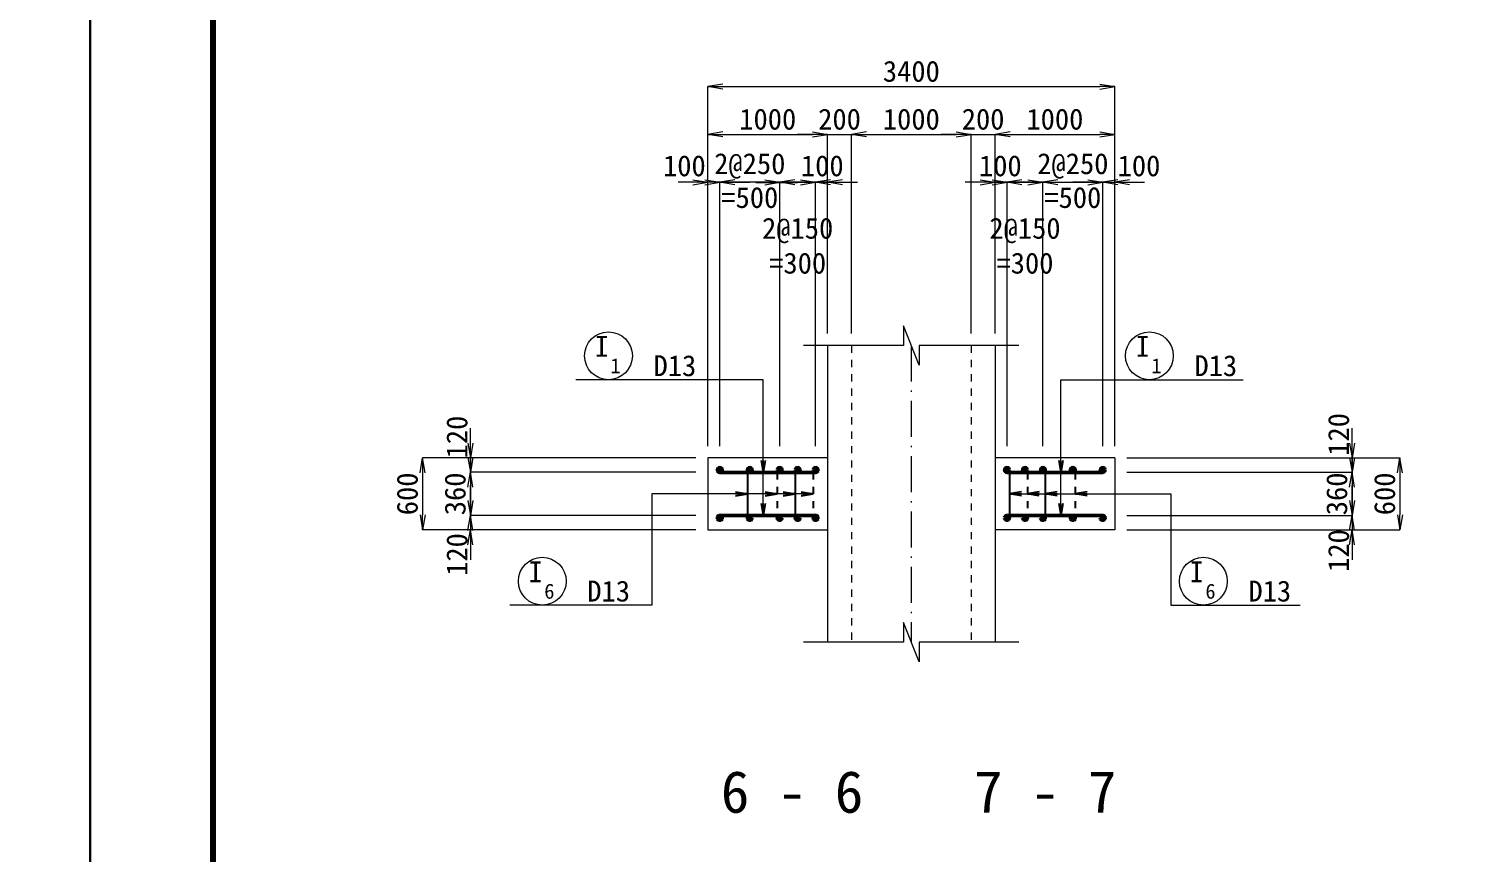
# Model space of a CAD drawing. Header units: millimetres. Extents: x 169470 to 758170, y -17820 to 11880.
# Drawn here: x 631507 to 643514, y -9702 to -2810 of the extents above; entities that cross this region are included whole.
import ezdxf
from ezdxf.enums import TextEntityAlignment as Align

# ---------------------------------------------------------------- set-up
doc = ezdxf.new("R2010")
doc.units = ezdxf.units.MM
doc.header["$LTSCALE"] = 50
doc.header["$PDSIZE"] = 300
doc.linetypes.add('SXF_一点短鎖線', pattern=[9.25, 6, -1.5, 0.25, -1.5])
doc.linetypes.add('SXF_跳び破線', pattern=[12, 6, -6])
doc.layers.get('Defpoints').update_dxf_attribs({"color": 151})
for name, color, linetype, lineweight in [('D-BGD', 7, 'Continuous', 13), ('D-BMK', 2, 'SXF_一点短鎖線', 13), ('D-STR', 1, 'Continuous', 50), ('D-STR-DIM', 7, 'Continuous', 13), ('D-STR-HTXT', 7, 'Continuous', 13), ('D-STR-STR2', 6, 'Continuous', 25), ('D-STR-STR2 @ 1', 6, 'Continuous', 25), ('D-STR-STR3', 4, 'Continuous', 25), ('D-STR-TXT', 7, 'Continuous', 13), ('D-TTL', 2, 'Continuous', 140)]:
    doc.layers.add(name, color=color, linetype=linetype, lineweight=lineweight)
doc.styles.add('MS ゴシック', font='MS Gothic.ttf')
doc.styles.add('YOKO_GOTHIC', font='MS Gothic.ttf')
doc.dimstyles.new('DIM-50', dxfattribs={"dimscale": 50, "dimtxt": 3.5, "dimasz": 2.5, "dimexe": 0, "dimexo": 2, "dimgap": 0.8, "dimtad": 1, "dimdec": 0, "dimzin": 1, "dimdsep": 46, "dimtxsty": 'MS ゴシック', "dimblk": 'OPEN', "dimcen": 0.1, "dimclrd": 256, "dimclre": 256, "dimclrt": 256, "dimaunit": 1, "dimadec": 3, "dimazin": 0, "dimtfac": 1, "dimtdec": 0, "dimtix": 1, "dimtmove": 2, "dimatfit": 3, "dimldrblk": 'OPEN', "dimfxl": 1, "dimlwd": -1, "dimlwe": -1, "dimarcsym": 2})
doc.dimstyles.new('S50', dxfattribs={"dimscale": 50, "dimtxt": 3.5, "dimasz": 2, "dimexe": 1, "dimexo": 1, "dimgap": 1, "dimtad": 1, "dimdec": 0, "dimzin": 1, "dimdsep": 46, "dimtxsty": 'YOKO_GOTHIC', "dimblk": 'OPEN', "dimcen": 0, "dimclrd": 256, "dimclre": 256, "dimclrt": 256, "dimaunit": 1, "dimadec": 3, "dimazin": 0, "dimtfac": 1, "dimtdec": 0, "dimtix": 1, "dimtmove": 2, "dimatfit": 3, "dimldrblk": 'OPEN', "dimfxl": 1, "dimlwd": -1, "dimlwe": -1, "dimarcsym": 0})

# ---------------------------------------------------------------- blocks, each defined once
blk = doc.blocks.new('a')
at = {"layer": 'D-STR-STR2', "lineweight": 50}
for radius in [20, 10]:
    blk.add_circle((0, 0), radius, dxfattribs=at)
blk = doc.blocks.new('_Open')
at = {"color": 0, "linetype": 'ByBlock', "lineweight": -2}
for p, q in [((-1, 0.167), (0, 0)), ((-1, -0.167), (0, 0)), ((0, 0), (-1, 0))]:
    blk.add_line(p, q, dxfattribs=at)
blk = doc.blocks.new('*D55')
at = {"layer": 'D-STR-DIM', "transparency": 16777216}
for p, q in [((635199, -6273), (635199, -6148)), ((637084, -6398), (635199, -6398)), ((635199, -6398), (635199, -6518)), ((637084, -6518), (635199, -6518)), ((635199, -6643), (635199, -6768))]:
    blk.add_line(p, q, dxfattribs=at)
at = {"layer": 'Defpoints', "color": 0, "transparency": 16777216}
for p in [(637184, -6398), (635199, -6518), (637184, -6518)]:
    blk.add_point(p, dxfattribs=at)
at = {"layer": 'D-STR-DIM', "transparency": 16777216, "xscale": 125, "yscale": 125, "zscale": 125}
for p, rotation in [((635199, -6398), 270), ((635199, -6518), 90)]:
    blk.add_blockref('_Open', p, dxfattribs=dict(at, rotation=rotation))
at = {"layer": 'D-STR-DIM', "transparency": 16777216, "insert": (635087, -6223), "char_height": 175, "attachment_point": 5, "rotation": 90, "style": 'MS ゴシック'}
blk.add_mtext('120', dxfattribs=at)
blk = doc.blocks.new('*D56')
at = {"layer": 'D-STR-DIM', "transparency": 16777216}
for p, q in [((635199, -6393), (635199, -6268)), ((637084, -6518), (635199, -6518)), ((635199, -6518), (635199, -6878)), ((637084, -6878), (635199, -6878)), ((635199, -7003), (635199, -7128))]:
    blk.add_line(p, q, dxfattribs=at)
at = {"layer": 'Defpoints', "color": 0, "transparency": 16777216}
for p in [(637184, -6518), (635199, -6878), (637184, -6878)]:
    blk.add_point(p, dxfattribs=at)
at = {"layer": 'D-STR-DIM', "transparency": 16777216, "xscale": 125, "yscale": 125, "zscale": 125}
for p, rotation in [((635199, -6518), 270), ((635199, -6878), 90)]:
    blk.add_blockref('_Open', p, dxfattribs=dict(at, rotation=rotation))
at = {"layer": 'D-STR-DIM', "transparency": 16777216, "insert": (635072, -6698), "char_height": 175, "attachment_point": 5, "rotation": 90, "style": 'MS ゴシック'}
blk.add_mtext('360', dxfattribs=at)
blk = doc.blocks.new('*D57')
at = {"layer": 'D-STR-DIM', "transparency": 16777216}
for p, q in [((635199, -6753), (635199, -6628)), ((637084, -6878), (635199, -6878)), ((635199, -6878), (635199, -6998)), ((637084, -6998), (635199, -6998)), ((635199, -7123), (635199, -7248))]:
    blk.add_line(p, q, dxfattribs=at)
at = {"layer": 'Defpoints', "color": 0, "transparency": 16777216}
for p in [(637184, -6878), (635199, -6998), (637184, -6998)]:
    blk.add_point(p, dxfattribs=at)
at = {"layer": 'D-STR-DIM', "transparency": 16777216, "xscale": 125, "yscale": 125, "zscale": 125}
for p, rotation in [((635199, -6878), 270), ((635199, -6998), 90)]:
    blk.add_blockref('_Open', p, dxfattribs=dict(at, rotation=rotation))
at = {"layer": 'D-STR-DIM', "transparency": 16777216, "insert": (635087, -7205), "char_height": 175, "attachment_point": 5, "rotation": 90, "style": 'MS ゴシック'}
blk.add_mtext('120', dxfattribs=at)
blk = doc.blocks.new('*D58')
at = {"layer": 'D-STR-DIM', "transparency": 16777216}
for p, q in [((637084, -6398), (634799, -6398)), ((634799, -6523), (634799, -6873)), ((637084, -6998), (634799, -6998))]:
    blk.add_line(p, q, dxfattribs=at)
at = {"layer": 'Defpoints', "color": 0, "transparency": 16777216}
for p in [(637184, -6398), (634799, -6998), (637184, -6998)]:
    blk.add_point(p, dxfattribs=at)
at = {"layer": 'D-STR-DIM', "transparency": 16777216, "xscale": 125, "yscale": 125, "zscale": 125}
for p, rotation in [((634799, -6398), 90), ((634799, -6998), 270)]:
    blk.add_blockref('_Open', p, dxfattribs=dict(at, rotation=rotation))
at = {"layer": 'D-STR-DIM', "transparency": 16777216, "insert": (634672, -6698), "char_height": 175, "attachment_point": 5, "rotation": 90, "style": 'MS ゴシック'}
blk.add_mtext('600', dxfattribs=at)
blk = doc.blocks.new('*D59')
at = {"layer": 'D-STR-DIM', "transparency": 16777216}
for p, q in [((642568, -6273), (642568, -6148)), ((640684, -6398), (642568, -6398)), ((642568, -6398), (642568, -6518)), ((640684, -6518), (642568, -6518)), ((642568, -6643), (642568, -6768))]:
    blk.add_line(p, q, dxfattribs=at)
at = {"layer": 'Defpoints', "color": 0, "transparency": 16777216}
for p in [(640584, -6398), (640584, -6518), (642568, -6518)]:
    blk.add_point(p, dxfattribs=at)
at = {"layer": 'D-STR-DIM', "transparency": 16777216, "xscale": 125, "yscale": 125, "zscale": 125}
for p, rotation in [((642568, -6398), 270), ((642568, -6518), 90)]:
    blk.add_blockref('_Open', p, dxfattribs=dict(at, rotation=rotation))
at = {"layer": 'D-STR-DIM', "transparency": 16777216, "insert": (642456, -6201), "char_height": 175, "attachment_point": 5, "rotation": 90, "style": 'MS ゴシック'}
blk.add_mtext('120', dxfattribs=at)
blk = doc.blocks.new('*D60')
at = {"layer": 'D-STR-DIM', "transparency": 16777216}
for p, q in [((642568, -6393), (642568, -6268)), ((640684, -6518), (642568, -6518)), ((642568, -6518), (642568, -6878)), ((640684, -6878), (642568, -6878)), ((642568, -7003), (642568, -7128))]:
    blk.add_line(p, q, dxfattribs=at)
at = {"layer": 'Defpoints', "color": 0, "transparency": 16777216}
for p in [(640584, -6518), (640584, -6878), (642568, -6878)]:
    blk.add_point(p, dxfattribs=at)
at = {"layer": 'D-STR-DIM', "transparency": 16777216, "xscale": 125, "yscale": 125, "zscale": 125}
for p, rotation in [((642568, -6518), 270), ((642568, -6878), 90)]:
    blk.add_blockref('_Open', p, dxfattribs=dict(at, rotation=rotation))
at = {"layer": 'D-STR-DIM', "transparency": 16777216, "insert": (642441, -6698), "char_height": 175, "attachment_point": 5, "rotation": 90, "style": 'MS ゴシック'}
blk.add_mtext('360', dxfattribs=at)
blk = doc.blocks.new('*D61')
at = {"layer": 'D-STR-DIM', "transparency": 16777216}
for p, q in [((642568, -6753), (642568, -6628)), ((640684, -6878), (642568, -6878)), ((642568, -6878), (642568, -6998)), ((640684, -6998), (642568, -6998)), ((642568, -7123), (642568, -7248))]:
    blk.add_line(p, q, dxfattribs=at)
at = {"layer": 'Defpoints', "color": 0, "transparency": 16777216}
for p in [(640584, -6878), (640584, -6998), (642568, -6998)]:
    blk.add_point(p, dxfattribs=at)
at = {"layer": 'D-STR-DIM', "transparency": 16777216, "xscale": 125, "yscale": 125, "zscale": 125}
for p, rotation in [((642568, -6878), 270), ((642568, -6998), 90)]:
    blk.add_blockref('_Open', p, dxfattribs=dict(at, rotation=rotation))
at = {"layer": 'D-STR-DIM', "transparency": 16777216, "insert": (642456, -7172), "char_height": 175, "attachment_point": 5, "rotation": 90, "style": 'MS ゴシック'}
blk.add_mtext('120', dxfattribs=at)
blk = doc.blocks.new('*D62')
at = {"layer": 'D-STR-DIM', "transparency": 16777216}
for p, q in [((640684, -6398), (642968, -6398)), ((642968, -6523), (642968, -6873)), ((640684, -6998), (642968, -6998))]:
    blk.add_line(p, q, dxfattribs=at)
at = {"layer": 'Defpoints', "color": 0, "transparency": 16777216}
for p in [(640584, -6398), (640584, -6998), (642968, -6998)]:
    blk.add_point(p, dxfattribs=at)
at = {"layer": 'D-STR-DIM', "transparency": 16777216, "xscale": 125, "yscale": 125, "zscale": 125}
for p, rotation in [((642968, -6398), 90), ((642968, -6998), 270)]:
    blk.add_blockref('_Open', p, dxfattribs=dict(at, rotation=rotation))
at = {"layer": 'D-STR-DIM', "transparency": 16777216, "insert": (642841, -6698), "char_height": 175, "attachment_point": 5, "rotation": 90, "style": 'MS ゴシック'}
blk.add_mtext('600', dxfattribs=at)
blk = doc.blocks.new('*D63')
at = {"layer": 'D-STR-DIM', "transparency": 16777216}
for p, q in [((637184, -6298), (637184, -3294)), ((637309, -3294), (640459, -3294)), ((640584, -6298), (640584, -3294))]:
    blk.add_line(p, q, dxfattribs=at)
at = {"layer": 'Defpoints', "color": 0, "transparency": 16777216}
for p in [(640584, -3294), (637184, -6398), (640584, -6398)]:
    blk.add_point(p, dxfattribs=at)
at = {"layer": 'D-STR-DIM', "transparency": 16777216, "xscale": 125, "yscale": 125, "zscale": 125, "rotation": 180}
blk.add_blockref('_Open', (637184, -3294), dxfattribs=at)
at = {"layer": 'D-STR-DIM', "transparency": 16777216, "xscale": 125, "yscale": 125, "zscale": 125}
blk.add_blockref('_Open', (640584, -3294), dxfattribs=at)
at = {"layer": 'D-STR-DIM', "transparency": 16777216, "insert": (638884, -3167), "char_height": 175, "attachment_point": 5, "style": 'MS ゴシック'}
blk.add_mtext('3400', dxfattribs=at)
blk = doc.blocks.new('*D64')
at = {"layer": 'D-STR-DIM', "transparency": 16777216}
for p, q in [((637184, -6298), (637184, -3694)), ((637309, -3694), (638059, -3694)), ((638184, -5358), (638184, -3694))]:
    blk.add_line(p, q, dxfattribs=at)
at = {"layer": 'Defpoints', "color": 0, "transparency": 16777216}
for p in [(638184, -3694), (638184, -5458), (637184, -6398)]:
    blk.add_point(p, dxfattribs=at)
at = {"layer": 'D-STR-DIM', "transparency": 16777216, "xscale": 125, "yscale": 125, "zscale": 125, "rotation": 180}
blk.add_blockref('_Open', (637184, -3694), dxfattribs=at)
at = {"layer": 'D-STR-DIM', "transparency": 16777216, "xscale": 125, "yscale": 125, "zscale": 125}
blk.add_blockref('_Open', (638184, -3694), dxfattribs=at)
at = {"layer": 'D-STR-DIM', "transparency": 16777216, "insert": (637684, -3567), "char_height": 175, "attachment_point": 5, "style": 'MS ゴシック'}
blk.add_mtext('1000', dxfattribs=at)
blk = doc.blocks.new('*D65')
at = {"layer": 'D-STR-DIM', "transparency": 16777216}
for p, q in [((638059, -3694), (637934, -3694)), ((638184, -5358), (638184, -3694)), ((638184, -3694), (638384, -3694)), ((638384, -5358), (638384, -3694)), ((638509, -3694), (638634, -3694))]:
    blk.add_line(p, q, dxfattribs=at)
at = {"layer": 'Defpoints', "color": 0, "transparency": 16777216}
for p in [(638384, -3694), (638184, -5458), (638384, -5458)]:
    blk.add_point(p, dxfattribs=at)
at = {"layer": 'D-STR-DIM', "transparency": 16777216, "xscale": 125, "yscale": 125, "zscale": 125}
blk.add_blockref('_Open', (638184, -3694), dxfattribs=at)
at = {"layer": 'D-STR-DIM', "transparency": 16777216, "xscale": 125, "yscale": 125, "zscale": 125, "rotation": 180}
blk.add_blockref('_Open', (638384, -3694), dxfattribs=at)
at = {"layer": 'D-STR-DIM', "transparency": 16777216, "insert": (638284, -3567), "char_height": 175, "attachment_point": 5, "style": 'MS ゴシック'}
blk.add_mtext('200', dxfattribs=at)
blk = doc.blocks.new('*D66')
at = {"layer": 'D-STR-DIM', "transparency": 16777216}
for p, q in [((638384, -5358), (638384, -3694)), ((638509, -3694), (639259, -3694)), ((639384, -5358), (639384, -3694))]:
    blk.add_line(p, q, dxfattribs=at)
at = {"layer": 'Defpoints', "color": 0, "transparency": 16777216}
for p in [(639384, -3694), (638384, -5458), (639384, -5458)]:
    blk.add_point(p, dxfattribs=at)
at = {"layer": 'D-STR-DIM', "transparency": 16777216, "xscale": 125, "yscale": 125, "zscale": 125, "rotation": 180}
blk.add_blockref('_Open', (638384, -3694), dxfattribs=at)
at = {"layer": 'D-STR-DIM', "transparency": 16777216, "xscale": 125, "yscale": 125, "zscale": 125}
blk.add_blockref('_Open', (639384, -3694), dxfattribs=at)
at = {"layer": 'D-STR-DIM', "transparency": 16777216, "insert": (638884, -3567), "char_height": 175, "attachment_point": 5, "style": 'MS ゴシック'}
blk.add_mtext('1000', dxfattribs=at)
blk = doc.blocks.new('*D67')
at = {"layer": 'D-STR-DIM', "transparency": 16777216}
for p, q in [((639259, -3694), (639134, -3694)), ((639384, -5358), (639384, -3694)), ((639384, -3694), (639584, -3694)), ((639584, -5358), (639584, -3694)), ((639709, -3694), (639834, -3694))]:
    blk.add_line(p, q, dxfattribs=at)
at = {"layer": 'Defpoints', "color": 0, "transparency": 16777216}
for p in [(639584, -3694), (639384, -5458), (639584, -5458)]:
    blk.add_point(p, dxfattribs=at)
at = {"layer": 'D-STR-DIM', "transparency": 16777216, "xscale": 125, "yscale": 125, "zscale": 125}
blk.add_blockref('_Open', (639384, -3694), dxfattribs=at)
at = {"layer": 'D-STR-DIM', "transparency": 16777216, "xscale": 125, "yscale": 125, "zscale": 125, "rotation": 180}
blk.add_blockref('_Open', (639584, -3694), dxfattribs=at)
at = {"layer": 'D-STR-DIM', "transparency": 16777216, "insert": (639484, -3567), "char_height": 175, "attachment_point": 5, "style": 'MS ゴシック'}
blk.add_mtext('200', dxfattribs=at)
blk = doc.blocks.new('*D68')
at = {"layer": 'D-STR-DIM', "transparency": 16777216}
for p, q in [((639584, -5358), (639584, -3694)), ((639709, -3694), (640459, -3694)), ((640584, -6298), (640584, -3694))]:
    blk.add_line(p, q, dxfattribs=at)
at = {"layer": 'Defpoints', "color": 0, "transparency": 16777216}
for p in [(640584, -3694), (639584, -5458), (640584, -6398)]:
    blk.add_point(p, dxfattribs=at)
at = {"layer": 'D-STR-DIM', "transparency": 16777216, "xscale": 125, "yscale": 125, "zscale": 125, "rotation": 180}
blk.add_blockref('_Open', (639584, -3694), dxfattribs=at)
at = {"layer": 'D-STR-DIM', "transparency": 16777216, "xscale": 125, "yscale": 125, "zscale": 125}
blk.add_blockref('_Open', (640584, -3694), dxfattribs=at)
at = {"layer": 'D-STR-DIM', "transparency": 16777216, "insert": (640084, -3567), "char_height": 175, "attachment_point": 5, "style": 'MS ゴシック'}
blk.add_mtext('1000', dxfattribs=at)
blk = doc.blocks.new('*D69')
at = {"layer": 'D-STR-DIM', "transparency": 16777216}
for p, q in [((640359, -4094), (640234, -4094)), ((640484, -6298), (640484, -4094)), ((640484, -4094), (640584, -4094)), ((640584, -6298), (640584, -4094)), ((640709, -4094), (640834, -4094))]:
    blk.add_line(p, q, dxfattribs=at)
at = {"layer": 'Defpoints', "color": 0, "transparency": 16777216}
for p in [(640584, -4094), (640484, -6398), (640584, -6398)]:
    blk.add_point(p, dxfattribs=at)
at = {"layer": 'D-STR-DIM', "transparency": 16777216, "xscale": 125, "yscale": 125, "zscale": 125}
blk.add_blockref('_Open', (640484, -4094), dxfattribs=at)
at = {"layer": 'D-STR-DIM', "transparency": 16777216, "xscale": 125, "yscale": 125, "zscale": 125, "rotation": 180}
blk.add_blockref('_Open', (640584, -4094), dxfattribs=at)
at = {"layer": 'D-STR-DIM', "transparency": 16777216, "insert": (640787, -3957), "char_height": 175, "attachment_point": 5, "style": 'MS ゴシック'}
blk.add_mtext('100', dxfattribs=at)
blk = doc.blocks.new('*D70')
at = {"layer": 'D-STR-DIM', "transparency": 16777216}
for p, q in [((637959, -4094), (637834, -4094)), ((638084, -6298), (638084, -4094)), ((638184, -4094), (638084, -4094)), ((638184, -5358), (638184, -4094)), ((638309, -4094), (638434, -4094))]:
    blk.add_line(p, q, dxfattribs=at)
at = {"layer": 'Defpoints', "color": 0, "transparency": 16777216}
for p in [(638084, -4094), (638184, -5458), (638084, -6398)]:
    blk.add_point(p, dxfattribs=at)
at = {"layer": 'D-STR-DIM', "transparency": 16777216, "xscale": 125, "yscale": 125, "zscale": 125}
blk.add_blockref('_Open', (638084, -4094), dxfattribs=at)
at = {"layer": 'D-STR-DIM', "transparency": 16777216, "xscale": 125, "yscale": 125, "zscale": 125, "rotation": 180}
blk.add_blockref('_Open', (638184, -4094), dxfattribs=at)
at = {"layer": 'D-STR-DIM', "transparency": 16777216, "insert": (638140, -3957), "char_height": 175, "attachment_point": 5, "style": 'MS ゴシック'}
blk.add_mtext('100', dxfattribs=at)
blk = doc.blocks.new('*D71')
at = {"layer": 'D-STR-DIM', "transparency": 16777216}
for p, q in [((637159, -4094), (637034, -4094)), ((637284, -6298), (637284, -4094)), ((637784, -4094), (637284, -4094)), ((637784, -6298), (637784, -4094)), ((637909, -4094), (638034, -4094))]:
    blk.add_line(p, q, dxfattribs=at)
at = {"layer": 'Defpoints', "color": 0, "transparency": 16777216}
for p in [(637284, -4094), (637284, -6398), (637784, -6398)]:
    blk.add_point(p, dxfattribs=at)
at = {"layer": 'D-STR-DIM', "transparency": 16777216, "xscale": 125, "yscale": 125, "zscale": 125}
blk.add_blockref('_Open', (637284, -4094), dxfattribs=at)
at = {"layer": 'D-STR-DIM', "transparency": 16777216, "xscale": 125, "yscale": 125, "zscale": 125, "rotation": 180}
blk.add_blockref('_Open', (637784, -4094), dxfattribs=at)
at = {"layer": 'D-STR-DIM', "transparency": 16777216, "char_height": 175, "attachment_point": 5, "style": 'MS ゴシック'}
for s, insert in [('2@250', (637534, -3957)), ('=500', (637534, -4222))]:
    blk.add_mtext(s, dxfattribs=dict(at, insert=insert))
blk = doc.blocks.new('*D72')
at = {"layer": 'D-STR-DIM', "transparency": 16777216}
for p, q in [((637059, -4094), (636934, -4094)), ((637184, -6298), (637184, -4094)), ((637284, -4094), (637184, -4094)), ((637284, -6298), (637284, -4094)), ((637409, -4094), (637534, -4094))]:
    blk.add_line(p, q, dxfattribs=at)
at = {"layer": 'Defpoints', "color": 0, "transparency": 16777216}
for p in [(637184, -4094), (637184, -6398), (637284, -6398)]:
    blk.add_point(p, dxfattribs=at)
at = {"layer": 'D-STR-DIM', "transparency": 16777216, "xscale": 125, "yscale": 125, "zscale": 125}
blk.add_blockref('_Open', (637184, -4094), dxfattribs=at)
at = {"layer": 'D-STR-DIM', "transparency": 16777216, "xscale": 125, "yscale": 125, "zscale": 125, "rotation": 180}
blk.add_blockref('_Open', (637284, -4094), dxfattribs=at)
at = {"layer": 'D-STR-DIM', "transparency": 16777216, "insert": (636987, -3957), "char_height": 175, "attachment_point": 5, "style": 'MS ゴシック'}
blk.add_mtext('100', dxfattribs=at)
blk = doc.blocks.new('*D2460')
at = {"layer": 'D-STR-DIM', "transparency": 16777216}
for p, q in [((637659, -4094), (637534, -4094)), ((637784, -6298), (637784, -4094)), ((637784, -4094), (638084, -4094)), ((638084, -6298), (638084, -4094)), ((638209, -4094), (638334, -4094))]:
    blk.add_line(p, q, dxfattribs=at)
at = {"layer": 'Defpoints', "color": 0, "transparency": 16777216}
for p in [(638084, -4094), (637784, -6398), (638084, -6398)]:
    blk.add_point(p, dxfattribs=at)
at = {"layer": 'D-STR-DIM', "transparency": 16777216, "xscale": 125, "yscale": 125, "zscale": 125}
blk.add_blockref('_Open', (637784, -4094), dxfattribs=at)
at = {"layer": 'D-STR-DIM', "transparency": 16777216, "xscale": 125, "yscale": 125, "zscale": 125, "rotation": 180}
blk.add_blockref('_Open', (638084, -4094), dxfattribs=at)
at = {"layer": 'D-STR-DIM', "transparency": 16777216, "insert": (637934, -4625), "char_height": 175, "attachment_point": 5, "style": 'MS ゴシック'}
blk.add_mtext('2@150\\P=300', dxfattribs=at)
blk = doc.blocks.new('*D2461')
at = {"layer": 'D-STR-DIM', "transparency": 16777216}
for p, q in [((639459, -4094), (639334, -4094)), ((639584, -5358), (639584, -4094)), ((639584, -4094), (639684, -4094)), ((639684, -6298), (639684, -4094)), ((639809, -4094), (639934, -4094))]:
    blk.add_line(p, q, dxfattribs=at)
at = {"layer": 'Defpoints', "color": 0, "transparency": 16777216}
for p in [(639684, -4094), (639584, -5458), (639684, -6398)]:
    blk.add_point(p, dxfattribs=at)
at = {"layer": 'D-STR-DIM', "transparency": 16777216, "xscale": 125, "yscale": 125, "zscale": 125}
blk.add_blockref('_Open', (639584, -4094), dxfattribs=at)
at = {"layer": 'D-STR-DIM', "transparency": 16777216, "xscale": 125, "yscale": 125, "zscale": 125, "rotation": 180}
blk.add_blockref('_Open', (639684, -4094), dxfattribs=at)
at = {"layer": 'D-STR-DIM', "transparency": 16777216, "insert": (639628, -3957), "char_height": 175, "attachment_point": 5, "style": 'MS ゴシック'}
blk.add_mtext('100', dxfattribs=at)
blk = doc.blocks.new('*D2462')
at = {"layer": 'D-STR-DIM', "transparency": 16777216}
for p, q in [((639859, -4094), (639734, -4094)), ((639984, -6298), (639984, -4094)), ((639984, -4094), (640484, -4094)), ((640484, -6298), (640484, -4094)), ((640609, -4094), (640734, -4094))]:
    blk.add_line(p, q, dxfattribs=at)
at = {"layer": 'Defpoints', "color": 0, "transparency": 16777216}
for p in [(640484, -4094), (639984, -6398), (640484, -6398)]:
    blk.add_point(p, dxfattribs=at)
at = {"layer": 'D-STR-DIM', "transparency": 16777216, "xscale": 125, "yscale": 125, "zscale": 125}
blk.add_blockref('_Open', (639984, -4094), dxfattribs=at)
at = {"layer": 'D-STR-DIM', "transparency": 16777216, "xscale": 125, "yscale": 125, "zscale": 125, "rotation": 180}
blk.add_blockref('_Open', (640484, -4094), dxfattribs=at)
at = {"layer": 'D-STR-DIM', "transparency": 16777216, "char_height": 175, "attachment_point": 5, "style": 'MS ゴシック'}
for s, insert in [('2@250', (640234, -3957)), ('=500', (640234, -4222))]:
    blk.add_mtext(s, dxfattribs=dict(at, insert=insert))
blk = doc.blocks.new('*D2463')
at = {"layer": 'D-STR-DIM', "transparency": 16777216}
for p, q in [((639559, -4094), (639434, -4094)), ((639684, -6298), (639684, -4094)), ((639984, -4094), (639684, -4094)), ((639984, -6298), (639984, -4094)), ((640109, -4094), (640234, -4094))]:
    blk.add_line(p, q, dxfattribs=at)
at = {"layer": 'Defpoints', "color": 0, "transparency": 16777216}
for p in [(639684, -4094), (639684, -6398), (639984, -6398)]:
    blk.add_point(p, dxfattribs=at)
at = {"layer": 'D-STR-DIM', "transparency": 16777216, "xscale": 125, "yscale": 125, "zscale": 125}
blk.add_blockref('_Open', (639684, -4094), dxfattribs=at)
at = {"layer": 'D-STR-DIM', "transparency": 16777216, "xscale": 125, "yscale": 125, "zscale": 125, "rotation": 180}
blk.add_blockref('_Open', (639984, -4094), dxfattribs=at)
at = {"layer": 'D-STR-DIM', "transparency": 16777216, "insert": (639834, -4625), "char_height": 175, "attachment_point": 5, "style": 'MS ゴシック'}
blk.add_mtext('2@150\\P=300', dxfattribs=at)

msp = doc.modelspace()

# ---------------------------------------------------------------- linework, layer by layer
at = {"layer": 'D-BGD'}
for p, q in [((638183.8, -5457.99), (638183.8, -6998.05)), ((639583.8, -5457.99), (639583.8, -6998.05)), ((638183.8, -6398.05), (637183.8, -6398.05)), ((637183.8, -6398.05), (637183.8, -6998.05)), ((640583.8, -6398.05), (639583.8, -6398.05)), ((640583.8, -6398.05), (640583.8, -6998.05)), ((637183.8, -6998.05), (638183.8, -6998.05)), ((638183.8, -6998.05), (638183.8, -7938.11)), ((640583.8, -6998.05), (639583.8, -6998.05)), ((639583.8, -6998.05), (639583.8, -7938.11))]:
    msp.add_line(p, q, dxfattribs=at)
at = {"layer": 'D-BGD', "linetype": 'SXF_跳び破線', "ltscale": 0.2}
for p, q in [((638383.8, -5457.99), (638383.8, -7938.11)), ((639383.8, -5457.99), (639383.8, -7938.11))]:
    msp.add_line(p, q, dxfattribs=at)
at = {"layer": 'D-BMK'}
msp.add_line((638883.8, -5457.99), (638883.8, -7938.11), dxfattribs=at)
at = {"layer": 'D-STR'}
for p, q in [((638083.8, -6518.05), (637283.8, -6518.05)), ((639683.8, -6518.05), (640483.8, -6518.05)), ((637283.8, -6878.05), (638083.8, -6878.05)), ((640483.8, -6878.05), (639683.8, -6878.05))]:
    msp.add_line(p, q, dxfattribs=at)
at = {"layer": 'D-STR-DIM'}
msp.add_line((637583.8, -4094.08), (637933.8, -4094.08), dxfattribs=at)
at = {"layer": 'D-STR-HTXT'}
for p, q in [((636714.02, -7627.92), (635527.75, -7627.92)), ((641053.59, -7627.92), (642133.31, -7627.92))]:
    msp.add_line(p, q, dxfattribs=at)
for points in [[(639783.8, -5457.99), (638948.8, -5457.99), (638948.8, -5622.99), (638818.8, -5292.99), (638818.8, -5457.99), (637983.8, -5457.99)], [(639783.8, -7938.11), (638948.8, -7938.11), (638948.8, -8103.11), (638818.8, -7773.11), (638818.8, -7938.11), (637983.8, -7938.11)]]:
    msp.add_lwpolyline(points, dxfattribs=at)
for centre in [(636352.75, -5543.91), (640873.82, -5543.91), (635799.32, -7427.92), (641325.16, -7427.92)]:
    msp.add_circle(centre, 200, dxfattribs=at)
at = {"layer": 'D-STR-STR3'}
for p, q in [((637513.8, -6518.05), (637513.8, -6878.05)), ((637913.8, -6518.05), (637913.8, -6878.05)), ((639703.8, -6518.05), (639703.8, -6878.05)), ((640003.8, -6518.05), (640003.8, -6878.05))]:
    msp.add_line(p, q, dxfattribs=at)
at = {"layer": 'D-STR-STR3', "linetype": 'SXF_跳び破線', "ltscale": 0.2}
for p, q in [((637763.8, -6518.05), (637763.8, -6878.05)), ((638063.8, -6518.05), (638063.8, -6878.05)), ((639853.8, -6518.05), (639853.8, -6878.05)), ((640253.8, -6518.05), (640253.8, -6878.05))]:
    msp.add_line(p, q, dxfattribs=at)
at = {"layer": 'D-TTL'}
msp.add_lwpolyline([(633044.53, 10780), (633044.53, -16720), (673044.53, -16720), (673044.53, 10780)], close=True, dxfattribs=at)
at = {"layer": 'Defpoints', "color": 1}
for points in [[(589969.53, 11880), (589969.53, -17820), (632019.53, -17820), (632019.53, 11880)], [(632019.53, 11880), (632019.53, -17820), (674069.53, -17820), (674069.53, 11880)]]:
    msp.add_lwpolyline(points, close=True, dxfattribs=at)

# ---------------------------------------------------------------- block references
at = {"layer": 'D-STR-STR2 @ 1', "xscale": -1}
for p in [(637283.8, -6498.05), (637533.8, -6498.05), (637783.8, -6498.05), (637933.8, -6498.05), (638083.8, -6498.05)]:
    msp.add_blockref('a', p, dxfattribs=at)
at = {"layer": 'D-STR-STR2 @ 1'}
for p in [(639683.8, -6498.05), (639833.8, -6498.05), (639983.8, -6498.05), (640233.8, -6498.05), (640483.8, -6498.05)]:
    msp.add_blockref('a', p, dxfattribs=at)
at = {"layer": 'D-STR-STR2 @ 1', "rotation": 180}
for p in [(637283.8, -6898.05), (637533.8, -6898.05), (637783.8, -6898.05), (637933.8, -6898.05), (638083.8, -6898.05)]:
    msp.add_blockref('a', p, dxfattribs=at)
at = {"layer": 'D-STR-STR2 @ 1', "xscale": -1, "rotation": 180}
for p in [(639683.8, -6898.05), (639833.8, -6898.05), (639983.8, -6898.05), (640233.8, -6898.05), (640483.8, -6898.05)]:
    msp.add_blockref('a', p, dxfattribs=at)

# ---------------------------------------------------------------- texts
at = {"layer": 'D-STR-TXT', "style": 'YOKO_GOTHIC'}
for s, height, p in [('I', 175, (636296.48, -5552.23)), ('I', 175, (640817.54, -5552.23)), ('1', 125, (636412.14, -5690.03)), ('1', 125, (640933.2, -5690.03)), ('I', 175, (635743.05, -7436.23)), ('I', 175, (641268.88, -7436.23)), ('6', 125, (635858.71, -7574.04)), ('6', 125, (641384.54, -7574.04)), ('6 - 6', 350, (637887.28, -9363.21)), ('7 - 7', 350, (640003.22, -9363.21))]:
    msp.add_text(s, height=height, dxfattribs=at).set_placement(p, align=Align.CENTER)
for p in [(636729.28, -5713.91), (641250.34, -5713.91), (636175.84, -7597.92), (641701.68, -7597.92)]:
    msp.add_text('D13', height=175, dxfattribs=at).set_placement(p)

# ---------------------------------------------------------------- dimensions: what is measured, and where the dimension line sits
at = {"layer": 'D-STR-DIM'}
for base, p1, p2, picture, middle in [((640583.8, -3294.08), (637183.8, -6398.05), (640583.8, -6398.05), '*D63', (638883.8, -3166.58)), ((638183.8, -3694.08), (637183.8, -6398.05), (638183.8, -5457.99), '*D64', (637683.8, -3566.58)), ((638383.8, -3694.08), (638183.8, -5457.99), (638383.8, -5457.99), '*D65', (638283.8, -3566.58)), ((639383.8, -3694.08), (638383.8, -5457.99), (639383.8, -5457.99), '*D66', (638883.8, -3566.58)), ((639583.8, -3694.08), (639383.8, -5457.99), (639583.8, -5457.99), '*D67', (639483.8, -3566.58)), ((640583.8, -3694.08), (639583.8, -5457.99), (640583.8, -6398.05), '*D68', (640083.8, -3566.58))]:
    dim = msp.add_linear_dim(base=base, p1=p1, p2=p2, dimstyle='DIM-50', dxfattribs=at)
    dim.commit()
    dim.dimension.update_dxf_attribs({"geometry": picture, "text_midpoint": middle})
for base, p1, p2, angle, picture, middle in [((637183.8, -4094.08), (637283.8, -6398.05), (637183.8, -6398.05), 180, '*D72', (636986.68, -3956.58)), ((638083.8, -4094.08), (638183.8, -5457.99), (638083.8, -6398.05), 180, '*D70', (638139.77, -3956.58)), ((639683.8, -4094.08), (639583.8, -5457.99), (639683.8, -6398.05), 0, '*D2461', (639627.84, -3956.58)), ((642568.33, -6518.05), (640583.8, -6398.05), (640583.8, -6518.05), 90, '*D59', (642455.83, -6200.88)), ((635199.28, -6518.05), (637183.8, -6398.05), (637183.8, -6518.05), 90, '*D55', (635086.78, -6223.13)), ((635199.28, -6998.05), (637183.8, -6878.05), (637183.8, -6998.05), 90, '*D57', (635086.78, -7204.55)), ((642568.33, -6998.05), (640583.8, -6878.05), (640583.8, -6998.05), 90, '*D61', (642455.83, -7171.8))]:
    dim = msp.add_linear_dim(base=base, p1=p1, p2=p2, angle=angle, dimstyle='DIM-50', dxfattribs=at)
    dim.commit()
    dim.dimension.update_dxf_attribs({"geometry": picture, "text_midpoint": middle, "dimtype": 160})
dim = msp.add_linear_dim(base=(640583.8, -4094.08), p1=(640483.8, -6398.05), p2=(640583.8, -6398.05), dimstyle='DIM-50', dxfattribs=at)
dim.commit()
dim.dimension.update_dxf_attribs({"geometry": '*D69', "text_midpoint": (640786.87, -3956.58), "dimtype": 160})
for base, p1, p2, angle, picture, middle in [((637283.8, -4094.08), (637783.8, -6398.05), (637283.8, -6398.05), 180, '*D71', (637533.8, -4094.08)), ((640483.8, -4094.08), (639983.8, -6398.05), (640483.8, -6398.05), 0, '*D2462', (640233.8, -4094.08))]:
    dim = msp.add_linear_dim(base=base, p1=p1, p2=p2, angle=angle, text='2@250\\X=<>', dimstyle='DIM-50', dxfattribs=at)
    dim.commit()
    dim.dimension.update_dxf_attribs({"geometry": picture, "text_midpoint": middle})
for base, p1, p2, angle, picture, middle in [((638083.8, -4094.08), (637783.8, -6398.05), (638083.8, -6398.05), 180, '*D2460', (637933.8, -4624.75)), ((639683.8, -4094.08), (639983.8, -6398.05), (639683.8, -6398.05), 0, '*D2463', (639833.8, -4624.75))]:
    dim = msp.add_linear_dim(base=base, p1=p1, p2=p2, angle=angle, text='2@150\\P=<>', dimstyle='DIM-50', dxfattribs=at)
    dim.commit()
    dim.dimension.update_dxf_attribs({"geometry": picture, "text_midpoint": middle, "dimtype": 160})
for base, p1, p2, picture, middle in [((635199.28, -6878.05), (637183.8, -6518.05), (637183.8, -6878.05), '*D56', (635071.78, -6698.05)), ((642568.33, -6878.05), (640583.8, -6518.05), (640583.8, -6878.05), '*D60', (642440.83, -6698.05)), ((634799.28, -6998.05), (637183.8, -6398.05), (637183.8, -6998.05), '*D58', (634671.78, -6698.05)), ((642968.33, -6998.05), (640583.8, -6398.05), (640583.8, -6998.05), '*D62', (642840.83, -6698.05))]:
    dim = msp.add_linear_dim(base=base, p1=p1, p2=p2, angle=90, dimstyle='DIM-50', dxfattribs=at)
    dim.commit()
    dim.dimension.update_dxf_attribs({"geometry": picture, "text_midpoint": middle})

# ---------------------------------------------------------------- leaders
at = {"layer": 'D-STR-HTXT'}
for points in [[(637644.7, -6878.05), (637644.7, -5743.91), (636081.19, -5743.91)], [(640132.81, -6878.05), (640132.81, -5743.91), (641656.53, -5743.91)], [(637644.7, -6518.05), (637644.7, -6263.06)], [(640132.81, -6518.05), (640132.81, -6263.06)], [(638063.8, -6698.05), (636714.02, -6698.05), (636714.02, -7627.92)], [(637513.8, -6698.05), (637190.79, -6698.05)], [(637763.8, -6698.05), (637440.79, -6698.05)], [(637913.8, -6698.05), (637590.79, -6698.05)], [(639703.8, -6698.05), (641053.59, -6698.05), (641053.59, -7627.92)], [(639853.8, -6698.05), (640176.82, -6698.05)], [(640003.8, -6698.05), (640326.82, -6698.05)], [(640253.8, -6698.05), (640726.82, -6698.05)]]:
    msp.add_leader(points, dimstyle='S50', dxfattribs=at)

doc.saveas('drawing.dxf')
